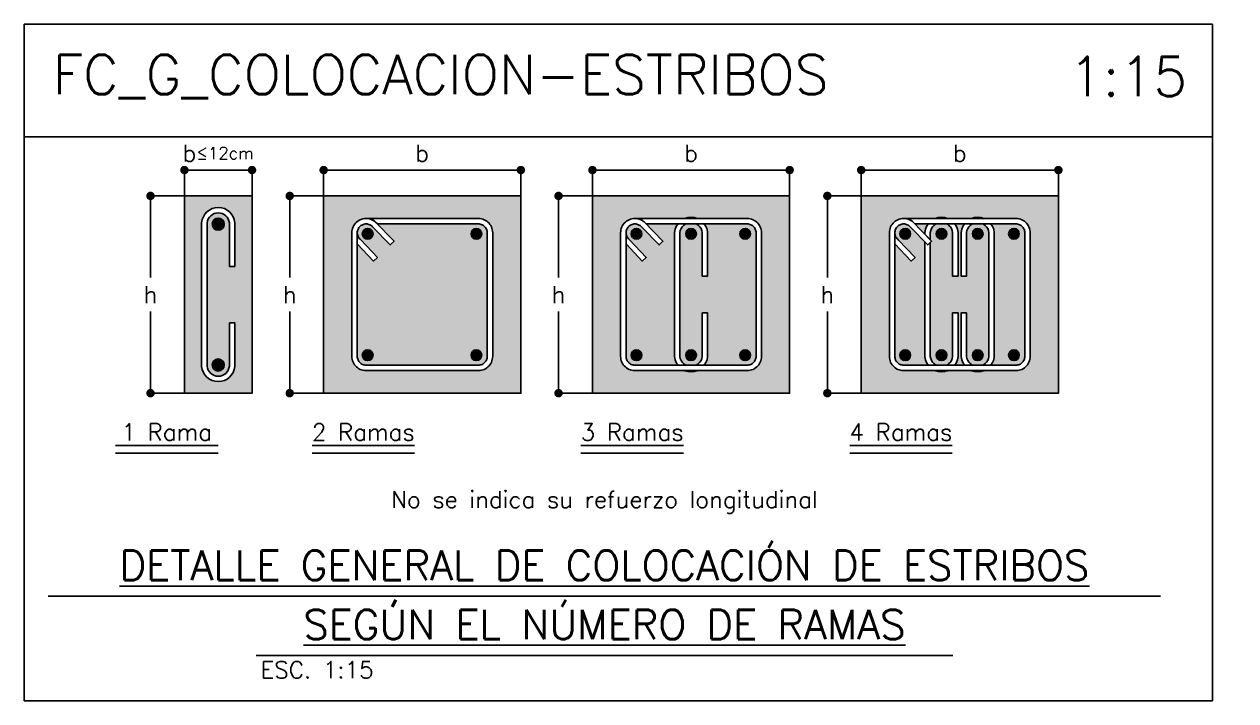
# Model space of a CAD drawing. Header units: millimetres. Extents: x -40 to 125, y -10 to 43.
# Drawn here: x 25.251 to 27.401, y 7.961 to 9.162 of the extents above; entities that cross this region are included whole.
import ezdxf
from ezdxf import colors
from ezdxf.entities.mleader import LeaderData, LeaderLine
from ezdxf.enums import TextEntityAlignment as Align
from ezdxf.math import Vec2, Vec3

# ---------------------------------------------------------------- set-up
doc = ezdxf.new("R2010")
doc.units = ezdxf.units.MM
doc.header["$LTSCALE"] = 0.01
doc.header["$PDMODE"] = 3
for name, color, linetype in [('FC_BORDES', 4, 'Continuous'), ('FC_COTAS', 1, 'Continuous'), ('FC_COTAS @ 12.5', 1, 'Continuous'), ('FC_COTAS @ 15', 1, 'Continuous'), ('FC_HATCH 254', 254, 'Continuous'), ('FC_R-200', 5, 'Continuous'), ('FC_R-80', 11, 'Continuous'), ('FC_R-80 @ 15', 11, 'Continuous'), ('FC_REFUERZO 2', 1, 'Continuous')]:
    doc.layers.add(name, color=color, linetype=linetype)
doc.layers.add('FC_HOJA', color=230, linetype='Continuous', plot=False)
doc.layers.add('FC_HOJA @ 20', color=230, linetype='Continuous', plot=False)
doc.styles.add('FC_TEXT', font='romans.shx', dxfattribs={"height": 0.002})
doc.styles.add('FC_TEXT1', font='romans.shx')
doc.dimstyles.new('FC_COTAS', dxfattribs={"dimtxt": 0.0015, "dimasz": 0.001, "dimexe": 0, "dimexo": 0, "dimgap": 0.001, "dimtad": 1, "dimtih": 1, "dimtoh": 1, "dimzin": 0, "dimdsep": 46, "dimtxsty": 'FC_TEXT1', "dimblk": 'DOT', "dimcen": 0.09, "dimclrd": 256, "dimclre": 256, "dimclrt": 256, "dimadec": 0, "dimazin": 0, "dimtfac": 1, "dimtix": 1, "dimtmove": 2, "dimatfit": 3, "dimfxl": 1.002, "dimtolj": 1, "dimtzin": 0, "dimlwd": -1, "dimarcsym": 0})

# ---------------------------------------------------------------- blocks, each defined once
blk = doc.blocks.new('*U85')
h = blk.add_hatch(color=256)
h.dxf.hatch_style = 1
edge = h.paths.add_edge_path()
edge.add_arc((0, 0), 0.0119, 0, 360, ccw=False)
blk.add_circle((0, 0), 0.0119)
blk = doc.blocks.new('FC_B_Nombre de muro en seccion')
at = {"layer": 'FC_BORDES', "ltscale": 0.9}
blk.add_lwpolyline([(-0.00606, -0.00091), (0.00606, -0.00091)], dxfattribs=at)
at = {"layer": 'FC_R-80', "ltscale": 0.9}
blk.add_lwpolyline([(-0.00606, 0), (0.00606, 0)], dxfattribs=at)
at = {"layer": 'FC_R-80', "ltscale": 0.6, "style": 'FC_TEXT1'}
blk.add_attdef('MURO', text='', height=0.002, dxfattribs=at).set_placement((0, 0), align=Align.BOTTOM_CENTER)
blk = doc.blocks.new('*U86')
at = {"layer": 'FC_R-200', "color": 4, "ltscale": 1.5}
for points in [[(-0.06581, 0), (0.06581, 0)], [(-0.04122, -0.007), (0.04122, -0.007)]]:
    blk.add_lwpolyline(points, dxfattribs=at)
at = {"layer": 'FC_R-200', "ltscale": 1.5, "style": 'FC_TEXT1'}
for tag, p in [('%%UTÍTULO', (0, 0.00366)), ('%%UTÍTULO1', (0, -0.00334))]:
    blk.add_attdef(tag, text='', height=0.0035, dxfattribs=at).set_placement(p, align=Align.MIDDLE_CENTER)
at = {"layer": 'FC_R-80', "ltscale": 1.5, "style": 'FC_TEXT1'}
blk.add_attdef('ESCALA', text='', height=0.002, dxfattribs=at).set_placement((-0.04069, -0.0087), align=Align.MIDDLE_LEFT)
blk = doc.blocks.new('_Dot')
at = {"color": 0, "linetype": 'ByBlock', "lineweight": -2}
blk.add_line((-0.5, 0), (-1, 0), dxfattribs=at)
at = {"color": 0, "linetype": 'ByBlock', "const_width": 0.5}
blk.add_lwpolyline([(-0.25, 0, 1), (0.25, 0, 1)], format="xyb", close=True, dxfattribs=at)
blk = doc.blocks.new('*D391')
at = {"layer": 'Defpoints', "color": 0, "ltscale": 0.6, "transparency": 16777216}
for p in [(26.1321, 8.903), (25.7821, 8.8571), (26.1321, 8.8571)]:
    blk.add_point(p, dxfattribs=at)
at = {"layer": 'FC_COTAS', "lineweight": -2, "ltscale": 0.6, "transparency": 16777216}
for p, q in [((25.7821, 8.8571), (25.7821, 8.903)), ((26.1321, 8.8571), (26.1321, 8.903))]:
    blk.add_line(p, q, dxfattribs=at)
at = {"layer": 'FC_COTAS', "ltscale": 0.6, "transparency": 16777216}
blk.add_line((25.7971, 8.903), (26.1171, 8.903), dxfattribs=at)
at = {"layer": 'FC_COTAS', "ltscale": 0.6, "transparency": 16777216, "xscale": 0.015, "yscale": 0.015, "zscale": 0.015, "rotation": 180}
blk.add_blockref('_Dot', (25.7821, 8.903), dxfattribs=at)
at = {"layer": 'FC_COTAS', "ltscale": 0.6, "transparency": 16777216, "xscale": 0.015, "yscale": 0.015, "zscale": 0.015}
blk.add_blockref('_Dot', (26.1321, 8.903), dxfattribs=at)
at = {"layer": 'FC_COTAS', "ltscale": 0.6, "transparency": 16777216, "insert": (25.9571, 8.933), "char_height": 0.0225, "attachment_point": 5, "style": 'FC_TEXT1'}
blk.add_mtext('\\A1;{\\H1.33333x;b}', dxfattribs=at)
blk = doc.blocks.new('*D392')
at = {"layer": 'Defpoints', "color": 0, "ltscale": 0.6, "transparency": 16777216}
for p in [(26.6092, 8.903), (26.2592, 8.8571), (26.6092, 8.8571)]:
    blk.add_point(p, dxfattribs=at)
at = {"layer": 'FC_COTAS', "lineweight": -2, "ltscale": 0.6, "transparency": 16777216}
for p, q in [((26.2592, 8.8571), (26.2592, 8.903)), ((26.6092, 8.8571), (26.6092, 8.903))]:
    blk.add_line(p, q, dxfattribs=at)
at = {"layer": 'FC_COTAS', "ltscale": 0.6, "transparency": 16777216}
blk.add_line((26.2742, 8.903), (26.5942, 8.903), dxfattribs=at)
at = {"layer": 'FC_COTAS', "ltscale": 0.6, "transparency": 16777216, "xscale": 0.015, "yscale": 0.015, "zscale": 0.015, "rotation": 180}
blk.add_blockref('_Dot', (26.2592, 8.903), dxfattribs=at)
at = {"layer": 'FC_COTAS', "ltscale": 0.6, "transparency": 16777216, "xscale": 0.015, "yscale": 0.015, "zscale": 0.015}
blk.add_blockref('_Dot', (26.6092, 8.903), dxfattribs=at)
at = {"layer": 'FC_COTAS', "ltscale": 0.6, "transparency": 16777216, "insert": (26.4342, 8.933), "char_height": 0.0225, "attachment_point": 5, "style": 'FC_TEXT1'}
blk.add_mtext('\\A1;{\\H1.33333x;b}', dxfattribs=at)
blk = doc.blocks.new('*D393')
at = {"layer": 'Defpoints', "color": 0, "ltscale": 0.6, "transparency": 16777216}
for p in [(27.0862, 8.903), (26.7362, 8.8571), (27.0862, 8.8571)]:
    blk.add_point(p, dxfattribs=at)
at = {"layer": 'FC_COTAS', "lineweight": -2, "ltscale": 0.6, "transparency": 16777216}
for p, q in [((26.7362, 8.8571), (26.7362, 8.903)), ((27.0862, 8.8571), (27.0862, 8.903))]:
    blk.add_line(p, q, dxfattribs=at)
at = {"layer": 'FC_COTAS', "ltscale": 0.6, "transparency": 16777216}
blk.add_line((26.7512, 8.903), (27.0712, 8.903), dxfattribs=at)
at = {"layer": 'FC_COTAS', "ltscale": 0.6, "transparency": 16777216, "xscale": 0.015, "yscale": 0.015, "zscale": 0.015, "rotation": 180}
blk.add_blockref('_Dot', (26.7362, 8.903), dxfattribs=at)
at = {"layer": 'FC_COTAS', "ltscale": 0.6, "transparency": 16777216, "xscale": 0.015, "yscale": 0.015, "zscale": 0.015}
blk.add_blockref('_Dot', (27.0862, 8.903), dxfattribs=at)
at = {"layer": 'FC_COTAS', "ltscale": 0.6, "transparency": 16777216, "insert": (26.9112, 8.933), "char_height": 0.0225, "attachment_point": 5, "style": 'FC_TEXT1'}
blk.add_mtext('\\A1;{\\H1.33333x;b}', dxfattribs=at)
blk = doc.blocks.new('*D394')
at = {"layer": 'Defpoints', "color": 0, "ltscale": 0.6, "transparency": 16777216}
for p in [(25.7821, 8.8571), (25.7219, 8.5071), (25.7821, 8.5071)]:
    blk.add_point(p, dxfattribs=at)
at = {"layer": 'FC_COTAS', "lineweight": -2, "ltscale": 0.6, "transparency": 16777216}
for p, q in [((25.7821, 8.8571), (25.7219, 8.8571)), ((25.7821, 8.5071), (25.7219, 8.5071))]:
    blk.add_line(p, q, dxfattribs=at)
at = {"layer": 'FC_COTAS', "ltscale": 0.6, "transparency": 16777216}
for p, q in [((25.7219, 8.8421), (25.7219, 8.7121)), ((25.7219, 8.5221), (25.7219, 8.6521))]:
    blk.add_line(p, q, dxfattribs=at)
at = {"layer": 'FC_COTAS', "ltscale": 0.6, "transparency": 16777216, "xscale": 0.015, "yscale": 0.015, "zscale": 0.015}
for p, rotation in [((25.7219, 8.8571), 90), ((25.7219, 8.5071), 270)]:
    blk.add_blockref('_Dot', p, dxfattribs=dict(at, rotation=rotation))
at = {"layer": 'FC_COTAS', "ltscale": 0.6, "transparency": 16777216, "insert": (25.7219, 8.6821), "char_height": 0.0225, "attachment_point": 5, "style": 'FC_TEXT1'}
blk.add_mtext('\\A1;{\\H1.33333x;h}', dxfattribs=at)
blk = doc.blocks.new('*D395')
at = {"layer": 'Defpoints', "color": 0, "ltscale": 0.6, "transparency": 16777216}
for p in [(26.2592, 8.8571), (26.199, 8.5071), (26.2592, 8.5071)]:
    blk.add_point(p, dxfattribs=at)
at = {"layer": 'FC_COTAS', "lineweight": -2, "ltscale": 0.6, "transparency": 16777216}
for p, q in [((26.2592, 8.8571), (26.199, 8.8571)), ((26.2592, 8.5071), (26.199, 8.5071))]:
    blk.add_line(p, q, dxfattribs=at)
at = {"layer": 'FC_COTAS', "ltscale": 0.6, "transparency": 16777216}
for p, q in [((26.199, 8.8421), (26.199, 8.7121)), ((26.199, 8.5221), (26.199, 8.6521))]:
    blk.add_line(p, q, dxfattribs=at)
at = {"layer": 'FC_COTAS', "ltscale": 0.6, "transparency": 16777216, "xscale": 0.015, "yscale": 0.015, "zscale": 0.015}
for p, rotation in [((26.199, 8.8571), 90), ((26.199, 8.5071), 270)]:
    blk.add_blockref('_Dot', p, dxfattribs=dict(at, rotation=rotation))
at = {"layer": 'FC_COTAS', "ltscale": 0.6, "transparency": 16777216, "insert": (26.199, 8.6821), "char_height": 0.0225, "attachment_point": 5, "style": 'FC_TEXT1'}
blk.add_mtext('\\A1;{\\H1.33333x;h}', dxfattribs=at)
blk = doc.blocks.new('*D396')
at = {"layer": 'Defpoints', "color": 0, "ltscale": 0.6, "transparency": 16777216}
for p in [(26.7362, 8.8571), (26.6761, 8.5071), (26.7362, 8.5071)]:
    blk.add_point(p, dxfattribs=at)
at = {"layer": 'FC_COTAS', "lineweight": -2, "ltscale": 0.6, "transparency": 16777216}
for p, q in [((26.7362, 8.8571), (26.6761, 8.8571)), ((26.7362, 8.5071), (26.6761, 8.5071))]:
    blk.add_line(p, q, dxfattribs=at)
at = {"layer": 'FC_COTAS', "ltscale": 0.6, "transparency": 16777216}
for p, q in [((26.6761, 8.8421), (26.6761, 8.7121)), ((26.6761, 8.5221), (26.6761, 8.6521))]:
    blk.add_line(p, q, dxfattribs=at)
at = {"layer": 'FC_COTAS', "ltscale": 0.6, "transparency": 16777216, "xscale": 0.015, "yscale": 0.015, "zscale": 0.015}
for p, rotation in [((26.6761, 8.8571), 90), ((26.6761, 8.5071), 270)]:
    blk.add_blockref('_Dot', p, dxfattribs=dict(at, rotation=rotation))
at = {"layer": 'FC_COTAS', "ltscale": 0.6, "transparency": 16777216, "insert": (26.6761, 8.6821), "char_height": 0.0225, "attachment_point": 5, "style": 'FC_TEXT1'}
blk.add_mtext('\\A1;{\\H1.33333x;h}', dxfattribs=at)
blk = doc.blocks.new('*D397')
at = {"layer": 'Defpoints', "color": 0, "ltscale": 0.6, "transparency": 16777216}
for p in [(25.535, 8.8571), (25.4748, 8.5071), (25.535, 8.5071)]:
    blk.add_point(p, dxfattribs=at)
at = {"layer": 'FC_COTAS', "lineweight": -2, "ltscale": 0.6, "transparency": 16777216}
for p, q in [((25.535, 8.8571), (25.4748, 8.8571)), ((25.535, 8.5071), (25.4748, 8.5071))]:
    blk.add_line(p, q, dxfattribs=at)
at = {"layer": 'FC_COTAS', "ltscale": 0.6, "transparency": 16777216}
for p, q in [((25.4748, 8.8421), (25.4748, 8.7121)), ((25.4748, 8.5221), (25.4748, 8.6521))]:
    blk.add_line(p, q, dxfattribs=at)
at = {"layer": 'FC_COTAS', "ltscale": 0.6, "transparency": 16777216, "xscale": 0.015, "yscale": 0.015, "zscale": 0.015}
for p, rotation in [((25.4748, 8.8571), 90), ((25.4748, 8.5071), 270)]:
    blk.add_blockref('_Dot', p, dxfattribs=dict(at, rotation=rotation))
at = {"layer": 'FC_COTAS', "ltscale": 0.6, "transparency": 16777216, "insert": (25.4748, 8.6821), "char_height": 0.0225, "attachment_point": 5, "style": 'FC_TEXT1'}
blk.add_mtext('\\A1;{\\H1.33333x;h}', dxfattribs=at)
blk = doc.blocks.new('*D398')
at = {"layer": 'Defpoints', "color": 0, "ltscale": 0.6, "transparency": 16777216}
for p in [(25.655, 8.903), (25.535, 8.8571), (25.655, 8.8571)]:
    blk.add_point(p, dxfattribs=at)
at = {"layer": 'FC_COTAS', "lineweight": -2, "ltscale": 0.6, "transparency": 16777216}
for p, q in [((25.535, 8.8571), (25.535, 8.903)), ((25.655, 8.8571), (25.655, 8.903))]:
    blk.add_line(p, q, dxfattribs=at)
at = {"layer": 'FC_COTAS', "ltscale": 0.6, "transparency": 16777216}
blk.add_line((25.55, 8.903), (25.64, 8.903), dxfattribs=at)
at = {"layer": 'FC_COTAS', "ltscale": 0.6, "transparency": 16777216, "xscale": 0.015, "yscale": 0.015, "zscale": 0.015, "rotation": 180}
blk.add_blockref('_Dot', (25.535, 8.903), dxfattribs=at)
at = {"layer": 'FC_COTAS', "ltscale": 0.6, "transparency": 16777216, "xscale": 0.015, "yscale": 0.015, "zscale": 0.015}
blk.add_blockref('_Dot', (25.655, 8.903), dxfattribs=at)
at = {"layer": 'FC_COTAS', "ltscale": 0.6, "transparency": 16777216, "insert": (25.595, 8.933), "char_height": 0.0225, "width": 0.017143, "attachment_point": 5, "style": 'FC_TEXT1'}
blk.add_mtext('\\A1;{\\H1.33333x;b\\H0.71875x;≤12cm}', dxfattribs=at)
blk = doc.blocks.new('*U101')
at = {"color": 0, "lineweight": -2}
blk.add_wipeout([(0.0294, -0.175), (0.0294, -0.2535), (0.0285, -0.2576), (0.0274, -0.2611), (0.0258, -0.2645), (0.0237, -0.2676), (0.0213, -0.2704), (0.0186, -0.2729), (0.0156, -0.2751), (0.0123, -0.2768), (0.0089, -0.2782), (0.0053, -0.2791), (0.0016, -0.2795), (-0.0021, -0.2795), (-0.0058, -0.279), (-0.0094, -0.278), (-0.0128, -0.2766), (-0.0161, -0.2748), (-0.019, -0.2726), (-0.0217, -0.27), (-0.0241, -0.2671), (-0.026, -0.264), (-0.0276, -0.2606), (-0.0287, -0.2571), (-0.0294, -0.2532), (-0.0294, 0.0032), (-0.0287, 0.0071), (-0.0276, 0.0106), (-0.026, 0.014), (-0.0241, 0.0171), (-0.0217, 0.02), (-0.019, 0.0226), (-0.0161, 0.0248), (-0.0128, 0.0266), (-0.0094, 0.028), (-0.0058, 0.029), (-0.0021, 0.0295), (0.0016, 0.0295), (0.0053, 0.0291), (0.0089, 0.0282), (0.0123, 0.0268), (0.0156, 0.0251), (0.0186, 0.0229), (0.0213, 0.0204), (0.0237, 0.0176), (0.0258, 0.0145), (0.0274, 0.0111), (0.0285, 0.0076), (0.0293, 0.004), (0.0294, 0.0026), (0.0294, -0.075), (0.0198, -0.075), (0.0198, 0.0022), (0.0197, 0.0027), (0.0193, 0.0051), (0.0185, 0.0075), (0.0174, 0.0098), (0.016, 0.0119), (0.0144, 0.0138), (0.0126, 0.0155), (0.0105, 0.0169), (0.0083, 0.0181), (0.006, 0.019), (0.0036, 0.0196), (0.0011, 0.0199), (-0.0014, 0.0199), (-0.0039, 0.0195), (-0.0063, 0.0189), (-0.0086, 0.0179), (-0.0108, 0.0167), (-0.0128, 0.0152), (-0.0146, 0.0135), (-0.0162, 0.0116), (-0.0175, 0.0094), (-0.0186, 0.0072), (-0.0193, 0.0048), (-0.0198, 0.0024), (-0.0198, -0.2524), (-0.0193, -0.2548), (-0.0186, -0.2572), (-0.0175, -0.2594), (-0.0162, -0.2616), (-0.0146, -0.2635), (-0.0128, -0.2652), (-0.0108, -0.2667), (-0.0086, -0.2679), (-0.0063, -0.2689), (-0.0039, -0.2695), (-0.0014, -0.2699), (0.0011, -0.2699), (0.0036, -0.2696), (0.006, -0.269), (0.0083, -0.2681), (0.0105, -0.2669), (0.0126, -0.2655), (0.0144, -0.2638), (0.016, -0.2619), (0.0174, -0.2598), (0.0185, -0.2575), (0.0193, -0.2551), (0.0198, -0.2525), (0.0198, -0.175)], dxfattribs=at)
blk.add_lwpolyline([(0.0198, -0.175), (0.0198, -0.2521, -0.900773), (-0.0198, -0.2521), (-0.0198, 0.0021, -0.900773), (0.0198, 0.0021), (0.0198, -0.075), (0.0294, -0.075), (0.0294, 0.0025, 0.917819), (-0.0294, 0.0025), (-0.0294, -0.2525), (-0.0294, -0.2525, 0.917819), (0.0294, -0.2525), (0.0294, -0.175)], format="xyb", close=True, dxfattribs=at)
blk = doc.blocks.new('*U89')
at = {"color": 0, "lineweight": -2}
blk.add_wipeout([(0.0294, -0.1405), (0.0294, -0.2189), (0.0285, -0.2231), (0.0274, -0.2266), (0.0258, -0.2299), (0.0237, -0.233), (0.0213, -0.2359), (0.0186, -0.2384), (0.0156, -0.2405), (0.0123, -0.2423), (0.0089, -0.2436), (0.0053, -0.2445), (0.0016, -0.245), (-0.0021, -0.2449), (-0.0058, -0.2444), (-0.0094, -0.2435), (-0.0128, -0.2421), (-0.0161, -0.2403), (-0.019, -0.238), (-0.0217, -0.2355), (-0.0241, -0.2326), (-0.026, -0.2295), (-0.0276, -0.2261), (-0.0287, -0.2225), (-0.0294, -0.2187), (-0.0294, 0.0032), (-0.0287, 0.0071), (-0.0276, 0.0106), (-0.026, 0.014), (-0.0241, 0.0171), (-0.0217, 0.02), (-0.019, 0.0226), (-0.0161, 0.0248), (-0.0128, 0.0266), (-0.0094, 0.028), (-0.0058, 0.029), (-0.0021, 0.0295), (0.0016, 0.0295), (0.0053, 0.0291), (0.0089, 0.0282), (0.0123, 0.0268), (0.0156, 0.0251), (0.0186, 0.0229), (0.0213, 0.0204), (0.0237, 0.0176), (0.0258, 0.0145), (0.0274, 0.0111), (0.0285, 0.0076), (0.0293, 0.004), (0.0294, 0.0026), (0.0294, -0.075), (0.0198, -0.075), (0.0198, 0.0022), (0.0197, 0.0027), (0.0193, 0.0051), (0.0185, 0.0075), (0.0174, 0.0098), (0.016, 0.0119), (0.0144, 0.0138), (0.0126, 0.0155), (0.0105, 0.0169), (0.0083, 0.0181), (0.006, 0.019), (0.0036, 0.0196), (0.0011, 0.0199), (-0.0014, 0.0199), (-0.0039, 0.0195), (-0.0063, 0.0189), (-0.0086, 0.0179), (-0.0108, 0.0167), (-0.0128, 0.0152), (-0.0146, 0.0135), (-0.0162, 0.0116), (-0.0175, 0.0094), (-0.0186, 0.0072), (-0.0193, 0.0048), (-0.0198, 0.0024), (-0.0198, -0.2178), (-0.0193, -0.2202), (-0.0186, -0.2226), (-0.0175, -0.2249), (-0.0162, -0.227), (-0.0146, -0.229), (-0.0128, -0.2307), (-0.0108, -0.2322), (-0.0086, -0.2334), (-0.0063, -0.2343), (-0.0039, -0.235), (-0.0014, -0.2353), (0.0011, -0.2354), (0.0036, -0.2351), (0.006, -0.2345), (0.0083, -0.2336), (0.0105, -0.2324), (0.0126, -0.2309), (0.0144, -0.2292), (0.016, -0.2273), (0.0174, -0.2252), (0.0185, -0.223), (0.0193, -0.2206), (0.0198, -0.218), (0.0198, -0.1405)], dxfattribs=at)
blk.add_lwpolyline([(0.0198, -0.1405), (0.0198, -0.2175, -0.900773), (-0.0198, -0.2175), (-0.0198, 0.0021, -0.900773), (0.0198, 0.0021), (0.0198, -0.075), (0.0294, -0.075), (0.0294, 0.0025, 0.917819), (-0.0294, 0.0025), (-0.0294, -0.218), (-0.0294, -0.218, 0.917819), (0.0294, -0.218), (0.0294, -0.1405)], format="xyb", close=True, dxfattribs=at)
blk = doc.blocks.new('*U91')
at = {"color": 0, "lineweight": -2}
blk.add_wipeout([(-0.0294, -0.1405), (-0.0294, -0.2189), (-0.0285, -0.2231), (-0.0274, -0.2266), (-0.0258, -0.2299), (-0.0237, -0.233), (-0.0213, -0.2359), (-0.0186, -0.2384), (-0.0156, -0.2405), (-0.0123, -0.2423), (-0.0089, -0.2436), (-0.0053, -0.2445), (-0.0016, -0.245), (0.0021, -0.2449), (0.0058, -0.2444), (0.0094, -0.2435), (0.0128, -0.2421), (0.0161, -0.2403), (0.019, -0.238), (0.0217, -0.2355), (0.0241, -0.2326), (0.026, -0.2295), (0.0276, -0.2261), (0.0287, -0.2225), (0.0294, -0.2187), (0.0294, 0.0032), (0.0287, 0.0071), (0.0276, 0.0106), (0.026, 0.014), (0.0241, 0.0171), (0.0217, 0.02), (0.019, 0.0226), (0.0161, 0.0248), (0.0128, 0.0266), (0.0094, 0.028), (0.0058, 0.029), (0.0021, 0.0295), (-0.0016, 0.0295), (-0.0053, 0.0291), (-0.0089, 0.0282), (-0.0123, 0.0268), (-0.0156, 0.0251), (-0.0186, 0.0229), (-0.0213, 0.0204), (-0.0237, 0.0176), (-0.0258, 0.0145), (-0.0274, 0.0111), (-0.0285, 0.0076), (-0.0293, 0.004), (-0.0294, 0.0026), (-0.0294, -0.075), (-0.0198, -0.075), (-0.0198, 0.0022), (-0.0197, 0.0027), (-0.0193, 0.0051), (-0.0185, 0.0075), (-0.0174, 0.0098), (-0.016, 0.0119), (-0.0144, 0.0138), (-0.0126, 0.0155), (-0.0105, 0.0169), (-0.0083, 0.0181), (-0.006, 0.019), (-0.0036, 0.0196), (-0.0011, 0.0199), (0.0014, 0.0199), (0.0039, 0.0195), (0.0063, 0.0189), (0.0086, 0.0179), (0.0108, 0.0167), (0.0128, 0.0152), (0.0146, 0.0135), (0.0162, 0.0116), (0.0175, 0.0094), (0.0186, 0.0072), (0.0193, 0.0048), (0.0198, 0.0024), (0.0198, -0.2178), (0.0193, -0.2202), (0.0186, -0.2226), (0.0175, -0.2249), (0.0162, -0.227), (0.0146, -0.229), (0.0128, -0.2307), (0.0108, -0.2322), (0.0086, -0.2334), (0.0063, -0.2343), (0.0039, -0.235), (0.0014, -0.2353), (-0.0011, -0.2354), (-0.0036, -0.2351), (-0.006, -0.2345), (-0.0083, -0.2336), (-0.0105, -0.2324), (-0.0126, -0.2309), (-0.0144, -0.2292), (-0.016, -0.2273), (-0.0174, -0.2252), (-0.0185, -0.223), (-0.0193, -0.2206), (-0.0198, -0.218), (-0.0198, -0.1405)], dxfattribs=at)
blk.add_lwpolyline([(-0.0198, -0.1405), (-0.0198, -0.2175, 0.900773), (0.0198, -0.2175), (0.0198, 0.0021, 0.900773), (-0.0198, 0.0021), (-0.0198, -0.075), (-0.0294, -0.075), (-0.0294, 0.0025, -0.917819), (0.0294, 0.0025), (0.0294, -0.218), (0.0294, -0.218, -0.917819), (-0.0294, -0.218), (-0.0294, -0.1405)], format="xyb", close=True, dxfattribs=at)
blk = doc.blocks.new('*U102')
at = {"color": 0, "ltscale": 1.5}
blk.add_lwpolyline([(-0.0798, -0.0096), (-0.0798, -0.0096)], dxfattribs=at)
blk.add_wipeout([(-0.0978, 0), (0.0997, 0), (0.1023, -0.0001), (0.1049, -0.0006), (0.1075, -0.0012), (0.11, -0.0022), (0.1123, -0.0034), (0.1146, -0.0048), (0.1166, -0.0065), (0.1185, -0.0084), (0.1202, -0.0104), (0.1216, -0.0127), (0.1228, -0.015), (0.1238, -0.0175), (0.1244, -0.0201), (0.1249, -0.0227), (0.125, -0.0253), (0.125, -0.2447), (0.1249, -0.2473), (0.1244, -0.2499), (0.1238, -0.2525), (0.1228, -0.255), (0.1216, -0.2573), (0.1202, -0.2596), (0.1185, -0.2616), (0.1166, -0.2635), (0.1146, -0.2652), (0.1123, -0.2666), (0.11, -0.2678), (0.1075, -0.2688), (0.1049, -0.2694), (0.1023, -0.2699), (0.0997, -0.27), (-0.0997, -0.27), (-0.1023, -0.2699), (-0.1049, -0.2694), (-0.1075, -0.2688), (-0.11, -0.2678), (-0.1123, -0.2666), (-0.1146, -0.2652), (-0.1166, -0.2635), (-0.1185, -0.2616), (-0.1202, -0.2596), (-0.1216, -0.2573), (-0.1228, -0.255), (-0.1238, -0.2525), (-0.1244, -0.2499), (-0.1249, -0.2473), (-0.125, -0.2447), (-0.125, -0.0253), (-0.1249, -0.0227), (-0.1244, -0.0201), (-0.1238, -0.0175), (-0.1228, -0.015), (-0.1216, -0.0127), (-0.1202, -0.0104), (-0.1185, -0.0084), (-0.1166, -0.0065), (-0.1146, -0.0048), (-0.1123, -0.0034), (-0.11, -0.0022), (-0.1075, -0.0012), (-0.1049, -0.0006), (-0.1023, -0.0001), (-0.0997, 0), (-0.097, -0.0001), (-0.0944, -0.0006), (-0.0918, -0.0012), (-0.0894, -0.0022), (-0.087, -0.0034), (-0.0848, -0.0048), (-0.0834, -0.006), (-0.05, -0.0403), (-0.0568, -0.047), (-0.088, -0.0148), (-0.0891, -0.0137), (-0.0904, -0.0126), (-0.0918, -0.0117), (-0.0933, -0.011), (-0.0948, -0.0104), (-0.0964, -0.01), (-0.098, -0.0097), (-0.0997, -0.0096), (-0.1013, -0.0097), (-0.1029, -0.01), (-0.1045, -0.0104), (-0.1061, -0.011), (-0.1075, -0.0117), (-0.1089, -0.0126), (-0.1102, -0.0137), (-0.1113, -0.0148), (-0.1124, -0.0161), (-0.1133, -0.0175), (-0.114, -0.0189), (-0.1146, -0.0205), (-0.115, -0.0221), (-0.1153, -0.0237), (-0.1154, -0.0253), (-0.1153, -0.027), (-0.115, -0.0286), (-0.1146, -0.0302), (-0.114, -0.0317), (-0.1133, -0.0332), (-0.1124, -0.0346), (-0.1113, -0.0359), (-0.1102, -0.037), (-0.1091, -0.0379), (-0.0795, -0.0691), (-0.0865, -0.0757), (-0.1154, -0.0452), (-0.1154, -0.2447), (-0.1153, -0.2463), (-0.115, -0.2479), (-0.1146, -0.2495), (-0.114, -0.2511), (-0.1133, -0.2525), (-0.1124, -0.2539), (-0.1113, -0.2552), (-0.1102, -0.2563), (-0.1089, -0.2574), (-0.1075, -0.2583), (-0.1061, -0.259), (-0.1045, -0.2596), (-0.1029, -0.26), (-0.1013, -0.2603), (-0.0997, -0.2604), (0.0997, -0.2604), (0.1013, -0.2603), (0.1029, -0.26), (0.1045, -0.2596), (0.1061, -0.259), (0.1075, -0.2583), (0.1089, -0.2574), (0.1102, -0.2563), (0.1113, -0.2552), (0.1124, -0.2539), (0.1133, -0.2525), (0.114, -0.2511), (0.1146, -0.2495), (0.115, -0.2479), (0.1153, -0.2463), (0.1154, -0.2447), (0.1154, -0.0253), (0.1153, -0.0237), (0.115, -0.0221), (0.1146, -0.0205), (0.114, -0.0189), (0.1133, -0.0175), (0.1124, -0.0161), (0.1113, -0.0148), (0.1102, -0.0137), (0.1089, -0.0126), (0.1075, -0.0117), (0.1061, -0.011), (0.1045, -0.0104), (0.1029, -0.01), (0.1013, -0.0097), (0.1007, -0.0097), (-0.0796, -0.0097), (-0.0833, -0.0059), (-0.0847, -0.0048), (-0.0869, -0.0033), (-0.0893, -0.0021), (-0.0918, -0.0011), (-0.0944, -0.0005), (-0.097, 0)], dxfattribs=at)
blk.add_lwpolyline([(-0.0978, 0), (0.0997, 0), (0.1023, -0.0001), (0.1049, -0.0006), (0.1075, -0.0012), (0.11, -0.0022), (0.1123, -0.0034), (0.1146, -0.0048), (0.1166, -0.0065), (0.1185, -0.0084), (0.1202, -0.0104), (0.1216, -0.0127), (0.1228, -0.015), (0.1238, -0.0175), (0.1244, -0.0201), (0.1249, -0.0227), (0.125, -0.0253), (0.125, -0.2447), (0.1249, -0.2473), (0.1244, -0.2499), (0.1238, -0.2525), (0.1228, -0.255), (0.1216, -0.2573), (0.1202, -0.2596), (0.1185, -0.2616), (0.1166, -0.2635), (0.1146, -0.2652), (0.1123, -0.2666), (0.11, -0.2678), (0.1075, -0.2688), (0.1049, -0.2694), (0.1023, -0.2699), (0.0997, -0.27), (-0.0997, -0.27), (-0.1023, -0.2699), (-0.1049, -0.2694), (-0.1075, -0.2688), (-0.11, -0.2678), (-0.1123, -0.2666), (-0.1146, -0.2652), (-0.1166, -0.2635), (-0.1185, -0.2616), (-0.1202, -0.2596), (-0.1216, -0.2573), (-0.1228, -0.255), (-0.1238, -0.2525), (-0.1244, -0.2499), (-0.1249, -0.2473), (-0.125, -0.2447), (-0.125, -0.0253), (-0.1249, -0.0227), (-0.1244, -0.0201), (-0.1238, -0.0175), (-0.1228, -0.015), (-0.1216, -0.0127), (-0.1202, -0.0104), (-0.1185, -0.0084), (-0.1166, -0.0065), (-0.1146, -0.0048), (-0.1123, -0.0034), (-0.11, -0.0022), (-0.1075, -0.0012), (-0.1049, -0.0006), (-0.1023, -0.0001), (-0.0997, 0), (-0.097, -0.0001), (-0.0944, -0.0006), (-0.0918, -0.0012), (-0.0894, -0.0022), (-0.087, -0.0034), (-0.0848, -0.0048), (-0.0834, -0.006), (-0.05, -0.0403), (-0.0568, -0.047), (-0.088, -0.0148), (-0.0891, -0.0137), (-0.0904, -0.0126), (-0.0918, -0.0117), (-0.0933, -0.011), (-0.0948, -0.0104), (-0.0964, -0.01), (-0.098, -0.0097), (-0.0997, -0.0096), (-0.1013, -0.0097), (-0.1029, -0.01), (-0.1045, -0.0104), (-0.1061, -0.011), (-0.1075, -0.0117), (-0.1089, -0.0126), (-0.1102, -0.0137), (-0.1113, -0.0148), (-0.1124, -0.0161), (-0.1133, -0.0175), (-0.114, -0.0189), (-0.1146, -0.0205), (-0.115, -0.0221), (-0.1153, -0.0237), (-0.1154, -0.0253), (-0.1153, -0.027), (-0.115, -0.0286), (-0.1146, -0.0302), (-0.114, -0.0317), (-0.1133, -0.0332), (-0.1124, -0.0346), (-0.1113, -0.0359), (-0.1102, -0.037), (-0.1091, -0.0379), (-0.0795, -0.0691), (-0.0865, -0.0757), (-0.1154, -0.0452), (-0.1154, -0.2447), (-0.1153, -0.2463), (-0.115, -0.2479), (-0.1146, -0.2495), (-0.114, -0.2511), (-0.1133, -0.2525), (-0.1124, -0.2539), (-0.1113, -0.2552), (-0.1102, -0.2563), (-0.1089, -0.2574), (-0.1075, -0.2583), (-0.1061, -0.259), (-0.1045, -0.2596), (-0.1029, -0.26), (-0.1013, -0.2603), (-0.0997, -0.2604), (0.0997, -0.2604), (0.1013, -0.2603), (0.1029, -0.26), (0.1045, -0.2596), (0.1061, -0.259), (0.1075, -0.2583), (0.1089, -0.2574), (0.1102, -0.2563), (0.1113, -0.2552), (0.1124, -0.2539), (0.1133, -0.2525), (0.114, -0.2511), (0.1146, -0.2495), (0.115, -0.2479), (0.1153, -0.2463), (0.1154, -0.2447), (0.1154, -0.0253), (0.1153, -0.0237), (0.115, -0.0221), (0.1146, -0.0205), (0.114, -0.0189), (0.1133, -0.0175), (0.1124, -0.0161), (0.1113, -0.0148), (0.1102, -0.0137), (0.1089, -0.0126), (0.1075, -0.0117), (0.1061, -0.011), (0.1045, -0.0104), (0.1029, -0.01), (0.1013, -0.0097), (0.1007, -0.0097), (-0.0796, -0.0097), (-0.0833, -0.0059), (-0.0847, -0.0048), (-0.0869, -0.0033), (-0.0893, -0.0021), (-0.0918, -0.0011), (-0.0944, -0.0005), (-0.097, 0)], close=True, dxfattribs=at)
blk.add_lwpolyline([(-0.1154, -0.0452), (-0.1154, -0.0253)], dxfattribs=at)

msp = doc.modelspace()

# ---------------------------------------------------------------- hatches: boundary and pattern name
at = {"layer": 'FC_HATCH 254', "ltscale": 0.6}
h = msp.add_hatch(color=256, dxfattribs=at)
h.dxf.hatch_style = 1
h.paths.add_polyline_path([(25.535, 8.8571), (25.535, 8.5071), (25.655, 8.5071), (25.655, 8.8571)])
h = msp.add_hatch(color=256, dxfattribs=at)
h.dxf.hatch_style = 1
h.paths.add_polyline_path([(25.7821, 8.8571), (25.7821, 8.5071), (26.1321, 8.5071), (26.1321, 8.8571)])
h = msp.add_hatch(color=256, dxfattribs=at)
h.dxf.hatch_style = 1
h.paths.add_polyline_path([(26.2592, 8.8571), (26.2592, 8.5071), (26.6092, 8.5071), (26.6092, 8.8571)])
h = msp.add_hatch(color=256, dxfattribs=at)
h.dxf.hatch_style = 1
h.paths.add_polyline_path([(26.7362, 8.8571), (26.7362, 8.5071), (27.0862, 8.5071), (27.0862, 8.8571)])

# ---------------------------------------------------------------- linework, layer by layer
at = {"layer": 'FC_BORDES'}
for points in [[(25.535, 8.8571), (25.535, 8.5071), (25.655, 8.5071), (25.655, 8.8571)], [(25.7821, 8.8571), (25.7821, 8.5071), (26.1321, 8.5071), (26.1321, 8.8571)], [(26.2592, 8.8571), (26.2592, 8.5071), (26.6092, 8.5071), (26.6092, 8.8571)], [(26.7362, 8.8571), (26.7362, 8.5071), (27.0862, 8.5071), (27.0862, 8.8571)]]:
    msp.add_lwpolyline(points, close=True, dxfattribs=at)
at = {"layer": 'FC_HOJA', "ltscale": 0.6}
msp.add_lwpolyline([(25.2507, 9.1618), (27.3595, 9.1618), (27.3595, 7.9613), (25.2507, 7.9613)], close=True, dxfattribs=at)
msp.add_lwpolyline([(25.2507, 8.9618), (27.3595, 8.9618)], dxfattribs=at)

# ---------------------------------------------------------------- block references
at = {"layer": 'FC_R-200', "xscale": 15, "yscale": 15, "zscale": 15}
msp.add_blockref('*U86', (26.2805, 8.1467), dxfattribs=at).add_auto_attribs({'%%UTÍTULO': '%%UDETALLE GENERAL DE COLOCACIÓN DE ESTRIBOS', '%%UTÍTULO1': '%%USEGÚN EL NÚMERO DE RAMAS', 'ESCALA': 'ESC. 1:15'})
at = {"layer": 'FC_R-80', "xscale": 15, "yscale": 15, "zscale": 15}
for p, values in [((25.5037, 8.414), {'MURO': '1 Rama'}), ((25.8526, 8.414), {'MURO': '2 Ramas'}), ((26.3297, 8.414), {'MURO': '3 Ramas'}), ((26.8068, 8.414), {'MURO': '4 Ramas'})]:
    msp.add_blockref('FC_B_Nombre de muro en seccion', p, dxfattribs=at).add_auto_attribs(values)
at = {"layer": 'FC_REFUERZO 2', "ltscale": 0.9}
for p, xscale, yscale, zscale in [((25.595, 8.8071), -0.9, 0.9, 0.9), ((25.8602, 8.7899), 0.8, 0.8, 0.8), ((26.0532, 8.7899), 0.8, 0.8, 0.8), ((26.3373, 8.7899), 0.8, 0.8, 0.8), ((26.4342, 8.7899), 0.8, 0.8, 0.8), ((26.5303, 8.7899), 0.8, 0.8, 0.8), ((26.8144, 8.7899), 0.8, 0.8, 0.8), ((26.8787, 8.7899), 0.8, 0.8, 0.8), ((26.943, 8.7899), 0.8, 0.8, 0.8), ((27.0073, 8.7899), 0.8, 0.8, 0.8)]:
    msp.add_blockref('*U85', p, dxfattribs=dict(at, xscale=xscale, yscale=yscale, zscale=zscale))
at = {"layer": 'FC_REFUERZO 2', "ltscale": 0.9, "rotation": 180}
for p, xscale, yscale, zscale in [((25.8602, 8.5744), 0.8, 0.8, 0.8), ((26.0532, 8.5744), 0.8, 0.8, 0.8), ((26.3373, 8.5744), 0.8, 0.8, 0.8), ((26.4342, 8.5744), 0.8, 0.8, 0.8), ((26.5303, 8.5744), 0.8, 0.8, 0.8), ((26.8144, 8.5744), 0.8, 0.8, 0.8), ((26.8787, 8.5744), 0.8, 0.8, 0.8), ((26.943, 8.5744), 0.8, 0.8, 0.8), ((27.0073, 8.5744), 0.8, 0.8, 0.8), ((25.595, 8.5571), 0.9, 0.9, 0.9)]:
    msp.add_blockref('*U85', p, dxfattribs=dict(at, xscale=xscale, yscale=yscale, zscale=zscale))

# ---------------------------------------------------------------- texts
at = {"layer": 'FC_HOJA @ 20', "char_height": 0.07, "style": 'FC_TEXT'}
for s, insert, attachment_point in [('FC_G_COLOCACION-ESTRIBOS', (25.3012, 9.0692), 4), ('1:15', (27.3148, 9.0692), 6)]:
    msp.add_mtext(s, dxfattribs=dict(at, insert=insert, attachment_point=attachment_point))
at = {"layer": 'FC_R-80 @ 15', "insert": (26.2805, 8.3134), "char_height": 0.03, "width": 0.871729, "attachment_point": 5, "style": 'FC_TEXT'}
msp.add_mtext('No se indica su refuerzo longitudinal', dxfattribs=at)

# ---------------------------------------------------------------- dimensions: what is measured, and where the dimension line sits
at = {"layer": 'FC_COTAS @ 15', "ltscale": 0.6}
dim = msp.add_linear_dim(base=(25.655, 8.903), p1=(25.535, 8.8571), p2=(25.655, 8.8571), text='{\\H1.33333x;b\\H0.71875x;≤12cm}', dimstyle='FC_COTAS', override={"dimscale": 15, "dimtix": 1, "dimtofl": 1, "dimtmove": 2, "dimatfit": 3}, dxfattribs=at)
dim.commit()
dim.dimension.update_dxf_attribs({"geometry": '*D398', "text_midpoint": (25.595, 8.933), "dimtype": 128})
for base, p1, p2, picture, middle in [((26.1321, 8.903), (25.7821, 8.8571), (26.1321, 8.8571), '*D391', (25.9571, 8.933)), ((26.6092, 8.903), (26.2592, 8.8571), (26.6092, 8.8571), '*D392', (26.4342, 8.933)), ((27.0862, 8.903), (26.7362, 8.8571), (27.0862, 8.8571), '*D393', (26.9112, 8.933))]:
    dim = msp.add_linear_dim(base=base, p1=p1, p2=p2, text='{\\H1.33333x;b}', dimstyle='FC_COTAS', override={"dimscale": 15, "dimtix": 1, "dimtofl": 1, "dimtmove": 2, "dimatfit": 3}, dxfattribs=at)
    dim.commit()
    dim.dimension.update_dxf_attribs({"geometry": picture, "text_midpoint": middle})
for base, p1, p2, picture, middle in [((25.4748, 8.5071), (25.535, 8.8571), (25.535, 8.5071), '*D397', (25.4748, 8.6821)), ((25.7219, 8.5071), (25.7821, 8.8571), (25.7821, 8.5071), '*D394', (25.7219, 8.6821)), ((26.199, 8.5071), (26.2592, 8.8571), (26.2592, 8.5071), '*D395', (26.199, 8.6821)), ((26.6761, 8.5071), (26.7362, 8.8571), (26.7362, 8.5071), '*D396', (26.6761, 8.6821))]:
    dim = msp.add_linear_dim(base=base, p1=p1, p2=p2, angle=90, text='{\\H1.33333x;h}', dimstyle='FC_COTAS', override={"dimscale": 15, "dimtix": 1, "dimtofl": 1, "dimtmove": 2, "dimatfit": 3}, dxfattribs=at)
    dim.commit()
    dim.dimension.update_dxf_attribs({"geometry": picture, "text_midpoint": middle})

# ---------------------------------------------------------------- leaders
at = {"layer": 'FC_COTAS @ 12.5'}
ml = msp.add_multileader_mtext('Standard', dxfattribs=at)
ml.set_content('Estribos según despiece', color=11, style='FC_TEXT1')
ml.set_leader_properties()
ml.build(insert=Vec2(0, 0))
ml.multileader.update_dxf_attribs({"text_left_attachment_type": 6, "text_right_attachment_type": 6, "dogleg_length": 0.008, "arrow_head_size": 0.025, "scale": 12.5})
ctx = ml.context
ctx.base_point, ctx.scale, ctx.char_height, ctx.arrow_head_size, ctx.landing_gap_size, ctx.plane_origin = Vec3(28.6547, 8.4644), 12.5, 0.025, 0.025, 0.0125, Vec3(28.4369, 8.4644)
ctx.left_attachment, ctx.right_attachment, ctx.text_align_type = 6, 6, 2
notes = []
notes.append((ctx, [(0, (1, 1, 0), (28.5547, 8.4644), (1, 0), 0.1, [(0, [(28.4369, 8.4644)], 0, [])])]))
ctx.mtext.insert, ctx.mtext.width, ctx.mtext.alignment, ctx.mtext.flow_direction = Vec3(28.9399, 8.4978), 0.277631, 3, 5
for ctx, leaders in notes:
    for number, flags, end, landing, length, lines in leaders:
        leader = LeaderData()
        leader.index, (leader.has_last_leader_line, leader.has_dogleg_vector, leader.attachment_direction) = number, flags
        leader.last_leader_point, leader.dogleg_vector, leader.dogleg_length = Vec3(end), Vec3(landing), length
        for number, points, colour, breaks in lines:
            line = LeaderLine()
            line.index, line.vertices, line.color, line.breaks = number, Vec3.list(points), colors.encode_raw_color(colour), breaks
            leader.lines.append(line)
        ctx.leaders.append(leader)

# ---------------------------------------------------------------- next in the draw order: block references
at = {"layer": 'FC_REFUERZO 2', "ltscale": 0.9}
for name, p in [('*U101', (25.595, 8.8071)), ('*U89', (26.4342, 8.7899)), ('*U89', (26.8787, 8.7899))]:
    msp.add_blockref(name, p, dxfattribs=at)
at = {"layer": 'FC_REFUERZO 2'}
msp.add_blockref('*U102', (25.9571, 8.8171), dxfattribs=at)

# ---------------------------------------------------------------- next in the draw order: block references
msp.add_blockref('*U102', (26.4342, 8.8171), dxfattribs=at)
at = {"layer": 'FC_REFUERZO 2', "ltscale": 0.9}
msp.add_blockref('*U91', (26.943, 8.7899), dxfattribs=at)

# ---------------------------------------------------------------- next in the draw order: block references
at = {"layer": 'FC_REFUERZO 2'}
msp.add_blockref('*U102', (26.9112, 8.8171), dxfattribs=at)

doc.saveas('drawing.dxf')
